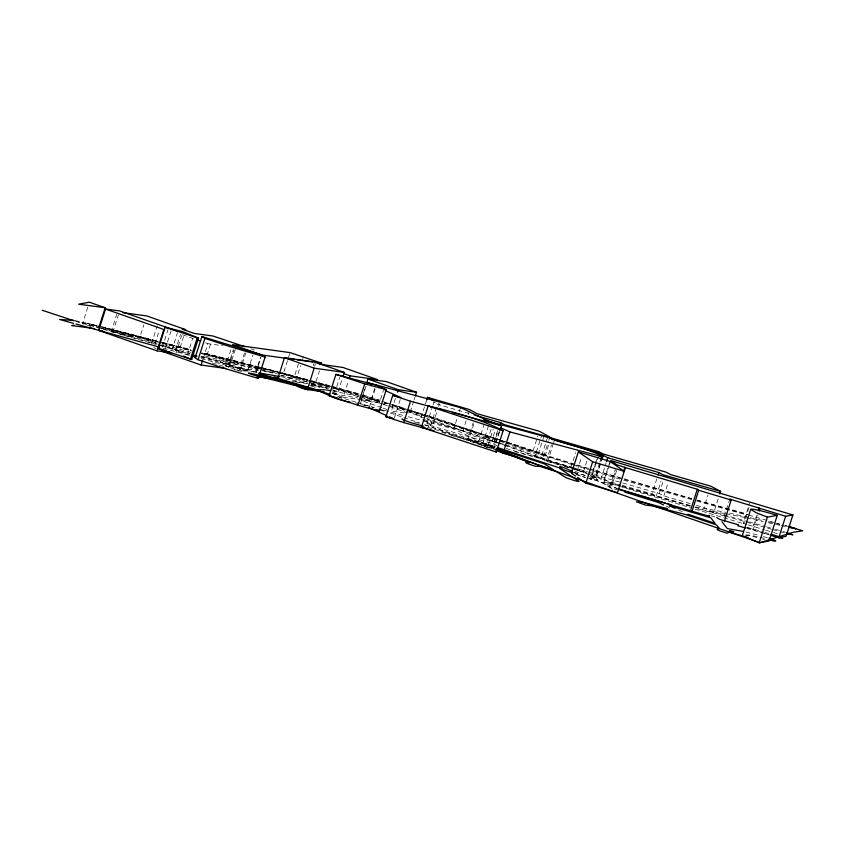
<?xml version="1.0" encoding="UTF-8"?>
<svg xmlns="http://www.w3.org/2000/svg" width="845" height="845" viewBox="0 0 845 845"><rect width="100%" height="100%" fill="white"/><g stroke="black" fill="none" stroke-linecap="round" stroke-linejoin="round"><path stroke-width="0.63" stroke-dasharray="4.22 3.17" d="M87.796 307.231L82.578 323.572L91.08 326.561M111.117 332L116.737 314.403M112.807 332.286L118.427 314.689M120.856 334.662L139.879 337.292L143.893 324.723M151.593 343.45L157.212 325.853M154.952 343.915L159.367 330.089M162.398 347.232L168.018 329.634M165.271 348.943L171.292 330.089M171.905 350.221L177.524 332.624M189.882 355.143L175.337 350.548L180.555 334.208M176.024 353.052L181.643 335.454M175.337 350.548L179.003 351.055L183.819 335.972M187.453 354.805L192.66 338.465M203.149 358.766L207.954 343.683L223.059 345.763M201.152 356.696L206.286 357.403L211.102 342.32M241.554 371.62L225.678 366.033L231.424 348.077M206.286 357.403L228.488 364.734L233.304 349.65M228.372 367.786L233.991 350.189M229.65 367.057L235.269 349.46M238.744 371.135L244.765 352.28M240.149 370.48L245.768 352.883M233.864 369.571L247.659 371.483L252.877 355.132M255.697 372.339L260.503 357.255M256.183 372.571L260.999 357.488M263.577 371.272L283.191 373.976L288.008 358.893M288.409 357.636L290.015 352.608M283.191 373.976L294.018 377.789L298.433 363.963M294.018 377.789L296.584 378.148L300.598 365.568M302.605 359.283L303.408 356.77M313.337 365.716L314.139 363.202M314.615 366.17L315.417 363.656M311.14 384.095L315.048 384.633L319.463 370.807M331.071 388.119L336.067 388.806L339.679 377.493M332.191 393.041L337.419 393.781L342.236 378.697M332.106 393.295L343.239 397.203L348.457 380.863M381.718 407.649L361.111 400.393L361.913 397.879M363.519 392.851L364.723 389.08M365.969 386.281L360.361 403.878L374.229 407.617M343.239 397.203L370.723 400.995L374.736 388.425M375.169 389.038L369.55 406.635L355.84 402.949M361.111 400.393L379.416 402.959L383.419 390.39M395.428 398.491L391.415 411.061L407.279 413.289M394.457 417.662L400.477 398.808M413.733 401.058L409.719 413.627L379.416 402.959M414.134 399.801L414.937 397.287M426.704 399.865L420.694 418.729L425.024 421.106M497.462 446.012L493.871 444.026L430.654 425.637L427.042 423.651L432.651 406.054M433.052 404.797L433.855 402.283L439.421 403.899L438.618 406.413M430.654 425.637L436.675 406.783M427.042 423.651L432.608 425.267L437.013 411.441M499.511 432.048L494.695 447.132C480.235 442.854 467.496 435.069 453.723 429.028L457.325 417.715M459.331 411.43L460.536 407.66M497.599 430.654L493.987 441.967L470.264 435.069L462.87 431.003L466.081 420.937M468.088 414.652L469.292 410.881M491.072 429.249L485.463 446.847L467.94 439.041L473.158 422.69M470.264 435.069L474.277 422.5M478.64 441.681L483.858 425.331M487.692 447.681L482.241 445.431L488.663 425.32M488.368 444.354L493.174 429.26M493.987 441.967L491.822 440.784L495.434 429.471M493.871 444.026L497.885 431.457M499.258 431.457L493.638 449.054L486.625 447.163M548.521 445.178L544.106 459.004L532.508 452.624L537.726 436.284M543.99 436.189L537.166 457.557L534.959 456.342L541.782 434.974M558.608 464.761L546.282 461.212L540.842 458.317L547.655 436.939M589.134 474.742C574.262 467.887 557.89 465.225 542.722 459.205L548.342 441.608M548.743 440.351L549.546 437.837M546.282 461.212L551.5 444.861M547.655 461.412L553.274 443.815M553.676 442.558L554.478 440.034M570.893 467.676L575.709 452.593M577.293 470.538L581.709 456.712M583.346 472.165L586.958 460.852M690.217 503.588L663.885 495.983L659.237 493.512L596.464 475.386L592.271 473.158L596.686 459.331M596.813 459.321L591.996 474.404L600.932 479.147L620.864 484.903M599.549 462.902L594.732 477.985L591.859 476.707L598.281 456.596M599.95 461.645L600.753 459.131M596.464 475.386L601.27 460.303M591.859 476.707L596.074 477.847L601.693 460.24M600.932 479.147L606.14 462.806M612.34 489.128L603.14 482.759L609.953 461.391M618.065 488.579L609.953 486.128L604.038 481.956L609.256 465.616M609.657 464.359L610.861 460.588M609.953 486.128L615.171 469.788M616.628 470.591L612.213 484.417L611.421 483.858L615.825 470.031M690.006 505.891L656.248 496.142L652.013 493.892L656.818 478.809M656.248 496.142L661.054 481.058M659.237 493.512L663.251 480.942M663.885 495.983L668.3 482.157M718.176 498.92L713.761 512.757L704.012 507.57L708.025 495.001M724.186 516.696L729.805 499.099M748.987 507.444L743.769 523.784L743.178 523.372L749.599 503.261M762.951 532.857L752.356 529.329L756.771 515.503M753.18 529.91L757.997 514.827M259.637 368.578L255.781 369.233L202.377 355.312M333.902 394.847L337.398 394.467L357.815 398.027M745.808 535.086L749.092 535.022L758.905 536.997M575.783 468.764L586.926 472.45M308.594 385.024L329.825 387.95M225.678 366.033L258.348 370.543M295.475 381.929L309.83 383.915M292.043 381.106L307.728 383.313M285.367 378.835L306.936 382.922M75.078 320.614L96.689 325.336M724.693 513.506L709.737 510.929L747.455 521.481M725.939 513.718L745.301 517.647M695.403 506.947L725.274 512.197M280.804 376.68L293.194 378.961L280.635 375.338M101.622 328.568L103.354 328.895L98.453 327.554M311.203 383.345L332.581 387.992M333.014 391.119L337.525 391.985L332.93 390.496M784.709 525.453L786.779 525.896M262.077 369.011L253.648 367.395L259.742 369.054M263.281 369.265L278.512 372.698L328.071 386.408L297.503 379.754L278.787 374.356M359.093 398.301L387.675 405.04M259.394 367.945L243.592 364.67L201.818 353.411M357.91 396.347L341.771 392.851L332.296 389.788M729.594 513.158L748.913 517.478M750.191 517.763L763.067 520.636M768.221 521.787L783.664 525.231M746.579 517.932L763.278 521.65M768.411 522.791L779.977 525.368M781.255 525.653L787.677 527.079M333.859 388.288L358.502 395.27M760.067 537.293L764.736 538.434M280.498 372.497L202.779 352.83M281.755 372.814L310.664 380.599M229.829 359.949L201.406 352.756M279.843 372.719L263.365 368.557M259.415 367.089L202.177 352.523M260.693 367.417L277.234 371.599M282.325 372.888L330.406 385.996M265.034 368.8L277.678 372.011M278.945 372.328L307.886 380.282M262.098 368.24L201.638 352.925M589.599 478.861L591.648 479.305L590.412 478.523C600.51 479.875 607.502 487.924 617.399 489.815M117.613 331.198L151.213 339.848M158.047 341.422L101.453 326.92M163.159 342.721L191.276 349.893M157.983 341.707L98.369 326.297M163.096 343.007L191.181 350.157M146.428 338.845L157.888 341.76M162.979 343.059L190.991 350.21M259.299 367.828L201.321 353.041M162.715 343.165L191.276 350.474M161.49 342.077L190.738 349.587M96.805 325.726L90.742 324.195L97.418 325.948M131.186 334.895L101.284 327.945M745.913 532.012L759.243 535.445M101.77 326.645L158.955 341.422M96.837 325.821L87.088 323.329L97.101 325.969M100.819 326.825L150.325 339.616M101.484 328.293L156.916 342.943M190.938 352.333L161.944 344.359M114.223 330.31L108.361 328.768M161.469 342.848L191.445 350.686M710.74 515.746L714.796 516.908M360.382 396.992L380.229 402.22M388.869 405.357L404.005 410.247M160.994 342.869L136.721 336.49L111.656 331.42L157.022 344.285M162.261 343.207L191.477 350.981M383.989 403.202L385.943 403.73M100.048 327.617L77.043 321.544L97.228 327.226M201.194 358.586L250.585 371.906M384.327 410.332L403.255 415.434M408.293 416.796L422.173 420.535M423.44 420.873L453.723 429.028M467.94 439.041L495.825 446.561M514.837 451.684L542.722 459.205M451.726 435.545L494.695 447.132M573.639 472.302L588.511 476.316M589.757 476.643L594.732 477.985M260.957 369.381L277.582 374.008M201.459 353.675L239.304 363.92L209.835 359.041L201.205 356.653M311.921 380.937L362.093 394.731M414.673 422.13L419.701 423.525M424.729 424.908L495.318 446.868M427.496 427.306L471.795 440.34L495.867 449.561M331.673 386.355L359.431 394.192M281.058 373.025L310.685 381.243M311.921 381.581L332.571 387.337M405.875 409.899L399.516 408.177L406.698 410.702M75.226 321.1L97.703 327.3M163.243 348.203L188.53 355.175M691.907 498.656L590.063 468.859M696.935 500.05L743.009 512.83A8.999 0.602 15.7 0 1 747.55 514.447M309.143 380.63L330.522 386.587M331.779 386.936L358.724 394.731M200.698 357.044L255.253 372.413M691.749 499.627L620.853 479.411M696.787 501.032L739.185 512.873A8.999 0.539 15.8 0 0 745.396 514.468M333.775 387.675L361.005 395.692M158.29 344.633L189.977 353.527M690.449 505.563L621.857 485.949M690.185 506.25L606.985 482.305L616.934 488.875M256.986 372.265L219.806 361.818L249.359 366.645L275.85 373.955M131.271 337.504L155.343 344.285M160.413 345.721L189.555 353.939M748.723 521.84L765.19 526.467M766.447 526.826L774.052 528.959M775.319 529.319L781.646 531.104M782.914 531.452L785.449 532.17M624.529 479.569L691.907 498.814M696.956 500.261L747.371 514.679M622.1 478.883L592.408 470.095M724.059 515.735L695.826 508.352M725.306 516.094L745.258 521.766M746.505 522.125L771.432 529.223M772.679 529.583L778.921 531.357M780.167 531.706L785.153 533.132M128.82 336.796L99.911 328.293M619.628 479.062L573.438 465.056M763.331 536.586L767.778 537.853M311.224 383.714L328.578 388.721M311.932 384.359L326.888 388.668M540.842 458.317L570.945 467.01M572.202 467.369L587.254 471.711M588.511 472.08L592.271 473.158M564.766 466.546L569.688 467.961M574.621 469.387L589.504 473.686M696.491 505.394L704.012 507.57M622.11 485.262L652.013 493.892M695.002 507.338L713.761 512.757M747.381 527.375L763.669 532.075M764.926 532.434L768.686 533.512M469.081 413.469L437.478 404.269L433.855 402.283M423.176 419.447L462.87 431.003M748.628 515.049L780.093 524.196M785.132 525.664L787.646 526.393M491.822 440.784L504.159 444.375M505.384 444.734L532.508 452.624M534.959 456.342L544.106 459.004M506.144 448.537L537.166 457.557M746.663 528.336L769.457 534.969M620.61 485.59L608.146 481.946L605.643 479.865L590.497 473.929M212.338 363.033L224.675 366.688M762.644 539.068L764.788 539.701M363.287 395.08L374.05 398.312A8.999 0.623 16.9 0 1 380.229 400.35M441.84 432.302L455.075 436.263M576.448 474.721L585.078 477.309M743.178 523.372L746.969 524.513M748.226 524.893L764.63 529.836M765.887 530.216L772.203 532.128M773.46 532.508L778.509 534.029M611.421 483.858L617.674 485.748M618.92 486.118L690.238 507.634M695.245 509.144L743.769 523.784M604.038 481.956L612.213 484.417M587.507 478.038L603.14 482.759M746.241 527.481L752.356 529.329M764.176 533.227L769.066 534.695M574.801 464.729L543.367 455.138L426.746 416.384M576.058 465.109L591.151 469.714M589.947 477.7L598.017 480.15L595.978 478.798L597.837 479.041L595.778 477.055L587.972 473.929M588.807 468.479L546.229 455.37L424.391 414.747M337.63 396.548L356.41 402.326M357.667 402.706L373.955 407.712M359.748 395.65L379.711 401.808M384.771 402.273L391.055 404.227M392.312 404.618L406.149 408.927M409.931 410.1L425.922 415.043M363.72 396.284L379.954 401.333M384.95 402.885L387.443 403.667M392.439 405.22L406.17 409.498M407.427 409.878L547.296 455.698L546.641 455.254A8.999 0.644 17.8 0 0 538.74 452.307L508.658 442.695M362.251 396.073L379.68 401.481M384.655 403.023L387.137 403.794M392.122 405.336L408.336 410.364M409.55 410.744L425.51 415.983M407.089 410.269L423.208 415.582M572.192 464.665L505.806 443.224M360.678 394.583L388.182 403.245M389.429 403.635L405.674 408.758M406.931 409.149L423.155 414.335M573.364 468.003L546.768 459.648L507.56 445.949M571.104 467.792L546.462 460.007L466.334 432.048L433.474 421.581L406.181 411.092M572.34 468.183L586.8 473.443M427.169 415.444L445.97 421.444A8.999 0.644 17.9 0 1 454.061 424.443L454.832 424.94L451.41 423.968L507.401 442.294M494.758 447.818L484.776 444.565L495.434 448.642M573.628 472.503L577.241 473.675L574.241 471.985M575.202 473.686L585.648 477.647M456.268 436.622L482.241 445.431M575.022 471.172L585.268 475.703M424.454 415.993L475.714 433.147L473.475 432.577L486.276 437.636L489.942 438.756L484.143 436.231L498.307 440.72M499.553 441.132L504.549 442.812M506.324 445.526L426.619 418.328M390.147 412.973L402.558 417.198M403.804 417.62L419.933 423.113M424.887 424.803L495.328 449.741M250.891 348.848L254.482 350.105M182.541 334.747L194.646 339.003M205.536 342.827L207.954 343.683M336.067 388.806L370.723 400.995M382.933 408.082L388.985 410.216M296.584 378.148L315.048 384.633M311.435 384.623L320.097 387.675M332.476 392.038L337.419 393.781M311.066 385.89L316.019 387.633M228.488 364.734L247.659 371.483M139.879 337.292L157.001 343.313M161.891 345.035L179.003 351.055M153.758 347.686L156.135 348.52M409.075 411.621L420.979 416.226M590.285 475.26L596.074 477.847M665.934 505.986L669.398 507.57M678.524 509.947L683.172 512.091M338.687 396.875L341.76 398.291M426.102 421.697L432.608 425.267M745.522 535.001A36.694 2.619 17.7 0 1 758.567 537.948"/><path stroke-width="1.27" d="M98.78 327.86L105.202 307.749L89.401 302.204L78.617 304.189L105.202 307.749M168.62 351.869L171.102 352.735L157.033 350.865L98.728 330.416L105.54 309.038L119.631 310.918L176.679 330.934M157.033 350.865L163.856 329.497L105.54 309.038M158.385 348.615L165.208 327.247L182.837 331.684L198.512 338.127L191.699 359.495L158.385 348.615L165.947 350.517M190.442 359.178L197.265 337.81L198.512 338.127M201.892 336.542L195.068 357.921L198.089 359.759L222.774 367.892L258.306 378.423L265.119 357.055L261.306 354.742L201.892 336.542L204.912 338.38L229.597 346.524L265.119 357.055M198.089 359.759L204.912 338.38M161.194 351.002L201.142 365.051L202.747 360.023M324.353 391.932L307.358 389.534L277.667 379.078L284.48 357.71L314.541 361.945L344.242 372.413L343.038 376.183M307.358 389.534L314.182 368.166L344.242 372.413M329.096 395.745L335.919 374.367L376.374 385.267L386.26 389.672L379.437 411.04L357.921 405.241L329.096 395.745L337.134 397.911M349.26 378.349L350.062 375.835L377.546 379.627L342.89 367.438L319.156 364.163M357.921 405.241L364.734 383.873L386.26 389.672M366.73 382.796L367.934 379.025L386.228 381.591L416.543 392.26L415.339 396.03M434.034 430.77L403.709 422.595L385.922 416.733L392.745 395.354L400.879 397.551L385.225 390.57M397.435 392.207L398.227 389.693L416.543 392.26M403.709 422.595L410.522 401.227L434.541 407.702M426.704 399.865L427.507 397.351L469.693 409.624L477.087 413.701L539.332 431.256L550.929 437.636L504.285 424.634L500.694 422.658L474.14 414.937M421.359 427.327L428.172 405.949C453.659 412.022 479.78 418.814 503.124 430.665L496.3 452.033L421.359 427.327L425.806 428.235M499.891 425.172L500.694 422.658M499.659 430.2L500.462 427.686L509.894 431.901L601.555 456.617L600.753 459.131M500.314 429.535L501.518 425.764C487.047 421.486 474.32 413.701 460.536 407.66L367.174 382.51L371.99 384.655M517.013 457.029L503.071 453.269L509.894 431.901M578.339 451.874L592.662 461.782L624.265 471.299L609.953 461.391L578.339 451.874L571.516 473.242L575.603 476.073M776.386 536.913L778.837 537.652L786.082 536.311L792.895 514.943L610.861 460.588L616.776 464.761L625.448 467.591L617.452 492.667L585.849 483.15L592.662 461.782M598.017 455.55L598.82 453.036L554.341 440.192M602.094 458.983L602.897 456.469C585.986 447.797 567.175 444.481 549.546 437.837L483.636 420.06M606.541 461.55L607.745 457.779L598.82 453.036M623.283 472.239L624.888 467.211M658.023 475.038L658.825 472.524L607.745 457.779M690.872 509.377L697.294 489.266L625.448 467.591M691.886 511.637L698.709 490.269L697.294 489.266M719.782 493.892L720.584 491.378L710.835 486.202L670.708 474.615L666.061 472.144L603.277 454.018L599.094 451.79L547.655 436.939L553.105 439.833M724.355 521.428L731.168 500.06L729.805 499.099L785.649 516.274L792.895 514.943M742.533 534.991L750.719 509.345A36.694 2.619 17.7 0 1 770.82 513.422L777.273 515.334L769.098 540.98L759.222 542.796L743.917 536.395M758.377 510.475L759.18 507.961M759.201 511.056L760.004 508.542M759.222 542.796L767.408 517.151L777.273 515.334M778.837 537.652L785.649 516.274M74.191 325.124L71.793 325.568L94.577 328.61M709.23 515.418L708.342 515.534L709.304 516.316L618.16 489.255M325.188 389.841L316.632 389.693L273.653 377.155L278.861 377.905M98.728 330.416L102.562 330.923M162.293 351.15L164.469 351.457M122.609 312.597L146.703 315.924L185.826 329.687L182.161 329.18L194.265 333.437L213.098 336.035L244.892 346.735M294.461 359.484L261.802 354.974L232.502 344.665L290.015 352.608L321.871 363.265L315.343 362.368M297.07 359.843L312.734 362.009M201.142 365.051L226.312 368.526M257.588 376.701L282.41 380.134M277.667 379.078L280.276 379.447M279.589 376.511L259.246 372.93M326.307 390.01L330.754 390.686M73.916 320.435L59.625 319.484L73.515 323.35M571.78 470.232L571.252 470.295M743.093 531.347L727.344 528.59L721.884 521.671M788.966 527.364L795.853 528.738L788.586 526.329M98.104 326.159L100.65 326.814M667.561 508.679L643.425 502.458L636.306 501.75L645.548 505.088L652.868 506.007L686.034 514.658L716.391 524.872L719.38 528.347L717.099 529.572L719.908 530.935L727.112 533.174L729.679 532.181L746.251 537.04A5.619 0.539 18.3 0 0 747.952 537.473M437.066 408.378L443.382 410.078M452.233 412.466L501.518 425.764M602.897 456.469L598.682 455.339L601.555 456.617M192.322 356.199L196.124 357.224M385.922 416.733L394.055 418.919M423.778 426.281L415.096 423.884A8.999 0.655 18.2 0 1 405.6 420.768A8.999 0.655 18.2 0 1 402.125 418.919M259.436 374.335L330.11 394.235M159.451 347.147L76.05 324.047M193.357 355.006L197.022 356.03M769.394 539.828L771.168 540.335A5.619 0.539 17.5 0 0 775.224 541.138L775.699 540.98A5.63 0.592 17.4 0 0 772.964 539.522L768.887 538.18M720.584 491.378L663.061 474.774L658.825 472.524M738.614 524.84L719.813 519.421L716.708 517.594M771.189 534.241L780.252 537.019A5.63 0.592 17.4 0 1 782.639 538.381A5.63 0.592 17.4 0 1 778.509 537.6L770.724 535.339M788.903 526.762L802.75 530.787L792.483 532.456L760.004 542.712L633.687 498.941L496.564 450.184M737.801 525.759L745.396 527.967M258.644 373.405L304.348 386.799L264.643 376.733A25.075 1.627 14.9 0 0 252.148 373.606L248.493 373.025L249.845 373.828A9.01 0.581 14.9 0 0 255.412 375.56A25.075 1.627 14.9 0 0 267.907 378.687L297.366 385.943C298.538 387.697 312.597 391.721 307.876 388.478L319.262 391.055L334.06 397.689A8.999 0.613 16.5 0 0 344.411 401.005A8.999 0.613 16.5 0 0 349.925 401.935M786.706 532.53L792.874 534.843L787.646 533.839M698.709 490.269L731.168 500.06M618.624 488.97L665.269 503.028M667.782 503.789L671.564 504.93M378.961 409.244L383.947 410.86M624.814 492.139L657.864 502.3L663.631 504.94M497.811 447.681L562.031 468.7C553.063 463.345 571.336 469.936 572.435 472.101M496.004 448.22L544.338 463.81L553.76 469.968L536.586 464.391L496.617 449.096M687.83 514.225L715.102 523.33L710.793 517.795L669.219 505.659L675.039 508.341M335.919 374.367L364.734 383.873M428.172 405.949L503.124 430.665M392.745 395.354L410.522 401.227M165.208 327.247L197.265 337.81M572.815 472.904L560.013 468.679L578.772 481.227A8.999 0.665 18.8 0 1 575.308 480.784A8.999 0.665 18.8 0 1 565.844 477.594L556.031 471.447L540.473 466.514L535.138 466.165L529.53 464.38L525.664 462.68L529.857 462.722L495.867 449.561M42.25 310.284L73.98 320.751M367.934 379.025L398.227 389.693M343.873 373.659L350.062 375.835M284.48 357.71L314.182 368.166M197.065 339.848L200.698 341.126M767.408 517.151L756.127 512.725L750.719 509.345M183.259 356.03L191.699 359.495M376.141 409.571L379.437 411.04M495.994 450.11L503.071 453.269M368.779 407.639L386.83 415.698M389.239 416.765L392.851 418.381M427.507 397.351L434.013 400.921M256.394 377.261L258.306 378.423M577.653 477.488L585.849 483.15M495.55 451.219L496.3 452.033M733.629 531.653L729.467 530.966L733.629 531.653"/></g></svg>
